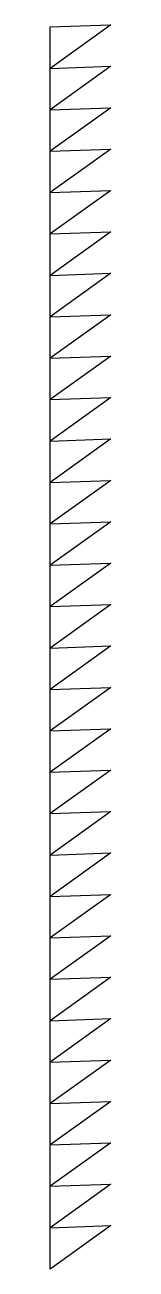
# Model space of a CAD drawing. Header units: millimetres. Extents: x 0 to 0.6, y 0 to 12.
import ezdxf

# ---------------------------------------------------------------- set-up
doc = ezdxf.new("R2010")
doc.units = ezdxf.units.MM

msp = doc.modelspace()

# ---------------------------------------------------------------- linework, layer by layer
for points in [[(0, 12), (0.59, 12.02), (0, 11.6)], [(0, 11.6), (0.59, 11.62), (0, 11.2)], [(0, 11.2), (0.59, 11.22), (0, 10.8)], [(0, 10.8), (0.59, 10.82), (0, 10.4)], [(0, 10.4), (0.59, 10.42), (0, 10)], [(0, 10), (0.59, 10.02), (0, 9.6)], [(0, 9.6), (0.59, 9.62), (0, 9.2)], [(0, 9.2), (0.59, 9.22), (0, 8.8)], [(0, 8.8), (0.59, 8.82), (0, 8.4)], [(0, 8.4), (0.59, 8.42), (0, 8)], [(0, 8), (0.59, 8.02), (0, 7.6)], [(0, 7.6), (0.59, 7.62), (0, 7.2)], [(0, 7.2), (0.59, 7.22), (0, 6.8)], [(0, 6.8), (0.59, 6.82), (0, 6.4)], [(0, 6.4), (0.59, 6.42), (0, 6)], [(0, 6), (0.59, 6.02), (0, 5.6)], [(0, 5.6), (0.59, 5.62), (0, 5.2)], [(0, 5.2), (0.59, 5.22), (0, 4.8)], [(0, 4.8), (0.59, 4.82), (0, 4.4)], [(0, 4.4), (0.59, 4.42), (0, 4)], [(0, 4), (0.59, 4.02), (0, 3.6)], [(0, 3.6), (0.59, 3.62), (0, 3.2)], [(0, 3.2), (0.59, 3.22), (0, 2.8)], [(0, 2.8), (0.59, 2.82), (0, 2.4)], [(0, 2.4), (0.59, 2.42), (0, 2)], [(0, 2), (0.59, 2.02), (0, 1.6)], [(0, 1.6), (0.59, 1.62), (0, 1.2)], [(0, 1.2), (0.59, 1.22), (0, 0.8)], [(0, 0.8), (0.59, 0.82), (0, 0.4)], [(0, 0.4), (0.59, 0.42), (0, 0)]]:
    msp.add_lwpolyline(points, close=True)

doc.saveas('drawing.dxf')
